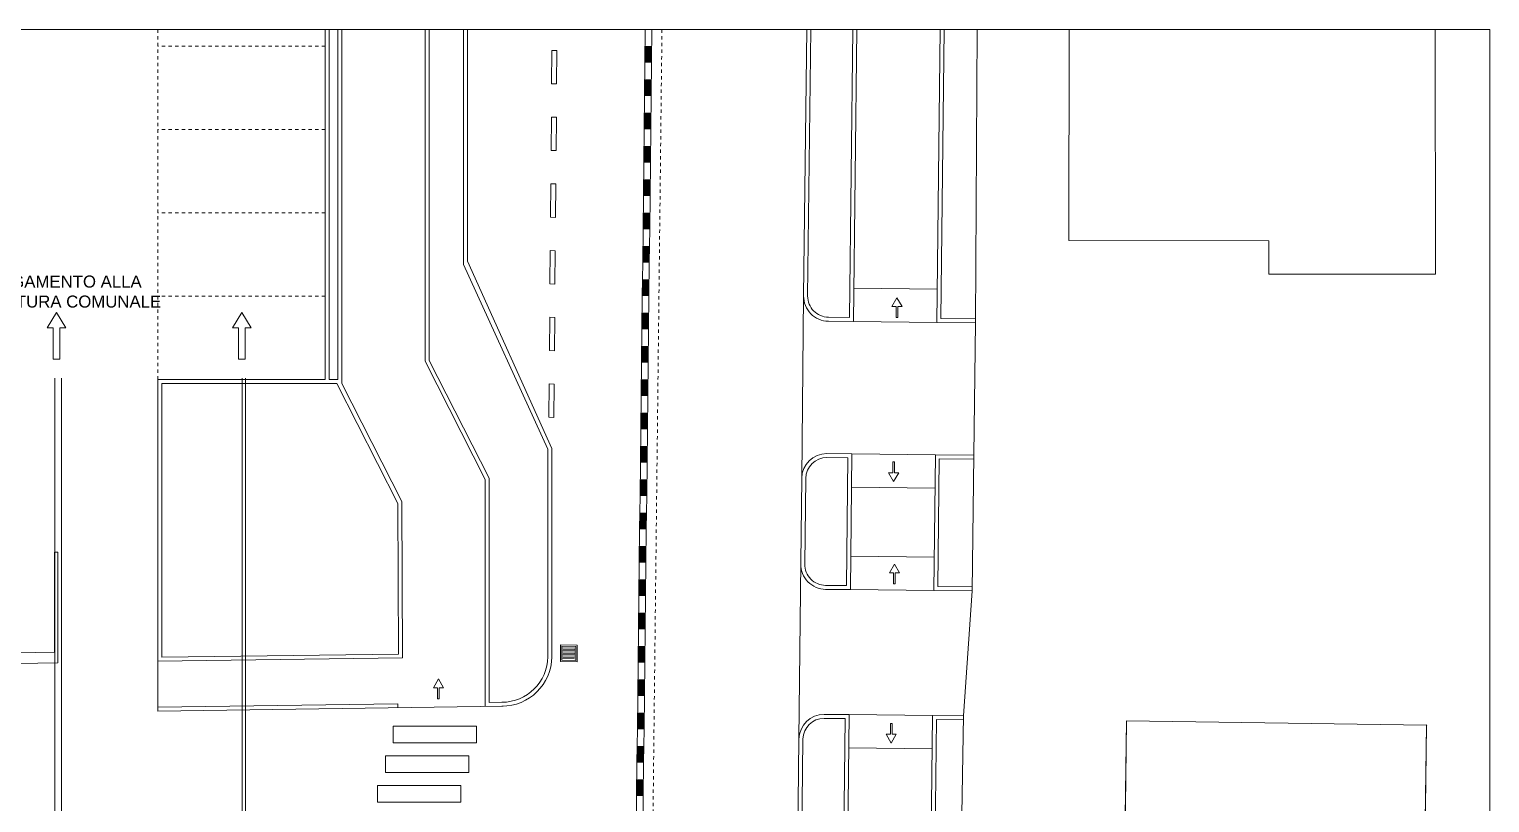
# Model space of a CAD drawing. Header units: millimetres. Extents: x -19 to 261, y -91 to 25.
# Drawn here: x 116.61 to 160.42, y -10.56 to 12.65 of the extents above; entities that cross this region are included whole.
import ezdxf

# ---------------------------------------------------------------- set-up
doc = ezdxf.new("R2010")
doc.units = ezdxf.units.MM
doc.linetypes.add('LINEA-LINEETTE2_S13', pattern=[0.1, 0, -0.1])
doc.linetypes.add('NASCOSTA2_S15', pattern=[0.5, 0, -0.1, 0, -0.1, 0, -0.1, 0, -0.1, 0, -0.1])
doc.layers.add('XR$4$Generale01', color=7, linetype='Continuous', lineweight=5, true_color=0x000000)
doc.layers.add('XR$4$STANDARD_1', color=7, linetype='Continuous', lineweight=18, true_color=0x000000)
doc.styles.add('ARIAL', font='arial.ttf')

# ---------------------------------------------------------------- blocks, each defined once
blk = doc.blocks.new('ELEMENTO_RETINO_25')
at = {"layer": 'XR$4$STANDARD_1', "lineweight": 5, "true_color": 0xff0000}
for points in [[(135.076, 11.645), (135.082, 12.145), (135.282, 12.143), (135.276, 11.643)], [(135.065, 10.645), (135.07, 11.145), (135.27, 11.143), (135.265, 10.643)], [(135.053, 9.645), (135.059, 10.145), (135.259, 10.143), (135.253, 9.643)], [(135.042, 8.645), (135.047, 9.145), (135.247, 9.143), (135.242, 8.643)], [(135.03, 7.645), (135.036, 8.145), (135.236, 8.143), (135.23, 7.643)], [(135.019, 6.646), (135.025, 7.146), (135.225, 7.143), (135.219, 6.643)], [(135.008, 5.646), (135.013, 6.146), (135.213, 6.143), (135.207, 5.643)], [(134.996, 4.646), (135.002, 5.146), (135.202, 5.143), (135.196, 4.643)], [(134.985, 3.646), (134.99, 4.146), (135.19, 4.143), (135.185, 3.643)], [(134.973, 2.646), (134.979, 3.146), (135.179, 3.143), (135.173, 2.644)], [(134.962, 1.646), (134.968, 2.146), (135.168, 2.144), (135.162, 1.644)], [(134.95, 0.646), (134.956, 1.146), (135.156, 1.144), (135.15, 0.644)], [(134.939, -0.354), (134.945, 0.146), (135.145, 0.144), (135.139, -0.356)], [(134.928, -1.354), (134.933, -0.854), (135.133, -0.856), (135.128, -1.356)], [(134.916, -2.354), (134.922, -1.854), (135.122, -1.856), (135.116, -2.356)], [(134.905, -3.354), (134.911, -2.854), (135.11, -2.856), (135.105, -3.356)], [(134.893, -4.354), (134.899, -3.854), (135.099, -3.856), (135.093, -4.356)], [(134.882, -5.354), (134.888, -4.854), (135.088, -4.856), (135.082, -5.356)], [(134.871, -6.354), (134.876, -5.854), (135.076, -5.856), (135.071, -6.356)], [(134.859, -7.354), (134.865, -6.854), (135.065, -6.856), (135.059, -7.356)], [(134.848, -8.353), (134.853, -7.854), (135.053, -7.856), (135.048, -8.356)], [(134.836, -9.353), (134.842, -8.853), (135.042, -8.856), (135.036, -9.356)], [(134.825, -10.353), (134.831, -9.853), (135.031, -9.856), (135.025, -10.356)]]:
    blk.add_hatch(color=1, dxfattribs=at).paths.add_polyline_path(points, flags=0)
at = {"layer": 'XR$4$STANDARD_1', "color": 18, "linetype": 'NASCOSTA2_S15', "lineweight": 5, "true_color": 0x000000}
blk.add_line((135.587, 12.639), (134.401, -91.269), dxfattribs=at)
at = {"layer": 'XR$4$STANDARD_1', "color": 18, "lineweight": 5, "true_color": 0x000000}
for p, q in [((135.287, 12.643), (135.276, 11.643)), ((135.065, 10.645), (135.076, 11.645)), ((135.276, 11.643), (135.265, 10.643)), ((135.053, 9.645), (135.065, 10.645)), ((135.265, 10.643), (135.253, 9.643)), ((135.042, 8.645), (135.053, 9.645)), ((135.253, 9.643), (135.242, 8.643)), ((135.03, 7.645), (135.042, 8.645)), ((135.242, 8.643), (135.23, 7.643)), ((135.019, 6.646), (135.03, 7.645)), ((135.23, 7.643), (135.219, 6.643)), ((135.008, 5.646), (135.019, 6.646)), ((135.219, 6.643), (135.207, 5.643)), ((134.996, 4.646), (135.008, 5.646)), ((135.207, 5.643), (135.196, 4.643)), ((134.985, 3.646), (134.996, 4.646)), ((135.196, 4.643), (135.185, 3.643)), ((134.973, 2.646), (134.985, 3.646)), ((135.185, 3.643), (135.173, 2.644)), ((134.962, 1.646), (134.973, 2.646)), ((135.173, 2.644), (135.162, 1.644)), ((134.95, 0.646), (134.962, 1.646)), ((135.162, 1.644), (135.15, 0.644)), ((134.939, -0.354), (134.95, 0.646)), ((135.15, 0.644), (135.139, -0.356)), ((134.928, -1.354), (134.939, -0.354)), ((135.139, -0.356), (135.128, -1.356)), ((134.916, -2.354), (134.928, -1.354)), ((135.128, -1.356), (135.116, -2.356)), ((134.905, -3.354), (134.916, -2.354)), ((135.116, -2.356), (135.105, -3.356)), ((134.893, -4.354), (134.905, -3.354)), ((135.105, -3.356), (135.093, -4.356)), ((134.882, -5.354), (134.893, -4.354)), ((135.093, -4.356), (135.082, -5.356)), ((134.871, -6.354), (134.882, -5.354)), ((135.082, -5.356), (135.071, -6.356)), ((134.859, -7.354), (134.871, -6.354)), ((135.071, -6.356), (135.059, -7.356)), ((134.848, -8.353), (134.859, -7.354)), ((135.059, -7.356), (135.048, -8.356)), ((134.836, -9.353), (134.848, -8.353)), ((135.048, -8.356), (135.036, -9.356)), ((134.825, -10.353), (134.836, -9.353)), ((135.036, -9.356), (135.025, -10.356)), ((134.813, -11.353), (134.825, -10.353)), ((135.025, -10.356), (135.013, -11.356))]:
    blk.add_line(p, q, dxfattribs=at)
blk.add_lwpolyline([(135.076, 11.645), (135.087, 12.645)], dxfattribs=at)

msp = doc.modelspace()

# ---------------------------------------------------------------- linework, layer by layer
at = {"layer": 'XR$4$Generale01', "color": 18, "lineweight": 18, "true_color": 0x000000}
for p, q in [((122.987, 4.15), (122.707, 3.69)), ((122.987, 4.15), (123.267, 3.69)), ((122.887, 3.69), (122.707, 3.69)), ((122.887, 2.75), (122.887, 3.69)), ((123.087, 2.75), (123.087, 3.69)), ((123.087, 3.69), (123.267, 3.69)), ((122.887, 2.75), (123.087, 2.75))]:
    msp.add_line(p, q, dxfattribs=at)
at = {"layer": 'XR$4$STANDARD_1', "color": 5, "lineweight": 5, "true_color": 0x0000ff}
for p, q in [((160.419, 12.639), (33.781, 12.639)), ((125.485, 12.639), (125.485, 2.139)), ((125.605, 12.639), (125.605, 2.139)), ((125.865, 12.639), (125.865, 2.139)), ((125.985, 12.639), (125.985, 2.019)), ((128.482, 12.639), (128.482, 2.683)), ((128.602, 12.639), (128.602, 2.709)), ((129.637, 12.639), (129.637, 5.585)), ((129.757, 12.639), (129.757, 5.685)), ((139.935, 12.639), (139.837, 4.644)), ((140.055, 12.639), (139.957, 4.642)), ((141.315, 12.639), (141.21, 3.999)), ((141.435, 12.639), (141.329, 3.878)), ((143.935, 12.639), (143.829, 3.851)), ((144.055, 12.639), (143.95, 3.97)), ((145.042, 12.639), (144.993, 3.839)), ((147.803, 12.639), (147.787, 6.308)), ((158.787, 5.293), (158.781, 12.639)), ((160.419, -91.269), (160.419, 12.639)), ((132.285, 12.003), (132.276, 11.003)), ((132.434, 12.002), (132.285, 12.003)), ((132.426, 11.002), (132.434, 12.002)), ((132.276, 11.003), (132.426, 11.002)), ((132.268, 10.003), (132.26, 9.003)), ((132.418, 10.002), (132.268, 10.003)), ((132.41, 9.002), (132.418, 10.002)), ((132.26, 9.003), (132.41, 9.002)), ((132.252, 8.003), (132.243, 7.003)), ((132.402, 8.002), (132.252, 8.003)), ((132.393, 7.002), (132.402, 8.002)), ((132.243, 7.003), (132.393, 7.002)), ((147.787, 6.308), (153.787, 6.293)), ((153.787, 6.293), (153.787, 5.293)), ((132.235, 6.003), (132.227, 5.003)), ((132.385, 6.002), (132.235, 6.003)), ((132.377, 5.002), (132.385, 6.002)), ((129.637, 5.585), (132.163, 0.044)), ((129.757, 5.685), (132.283, 0.07)), ((153.787, 5.293), (158.787, 5.293)), ((132.227, 5.003), (132.377, 5.002)), ((141.339, 4.878), (143.839, 4.851)), ((139.837, 4.644), (139.779, -0.827)), ((142.636, 4.592), (142.484, 4.328)), ((142.636, 4.592), (142.789, 4.328)), ((132.219, 4.003), (132.211, 3.004)), ((132.369, 4.002), (132.219, 4.003)), ((132.361, 3.002), (132.369, 4.002)), ((140.58, 4.006), (141.21, 3.999)), ((142.611, 4.328), (142.484, 4.328)), ((142.611, 4.001), (142.611, 4.328)), ((142.611, 4.001), (142.661, 4.001)), ((142.636, 4.001), (142.661, 4.001)), ((142.661, 4.001), (142.661, 4.328)), ((142.789, 4.328), (142.661, 4.328)), ((143.95, 3.97), (144.994, 3.959)), ((140.579, 3.886), (141.329, 3.878)), ((141.329, 3.878), (143.829, 3.851)), ((143.829, 3.851), (144.993, 3.839)), ((144.993, 3.839), (144.939, -0.133)), ((130.283, -0.858), (128.482, 2.683)), ((130.405, -0.826), (128.602, 2.709)), ((132.211, 3.004), (132.361, 3.002)), ((125.485, 2.139), (120.462, 2.139)), ((120.462, -7.816), (120.462, 2.139)), ((120.582, -6.194), (120.582, 2.019)), ((125.836, 2.019), (120.582, 2.019)), ((125.865, 2.139), (125.605, 2.139)), ((127.668, -1.582), (125.836, 2.019)), ((127.786, -1.522), (125.985, 2.019)), ((132.202, 2.004), (132.194, 1.004)), ((132.352, 2.002), (132.202, 2.004)), ((132.344, 1.002), (132.352, 2.002)), ((132.194, 1.004), (132.344, 1.002)), ((132.163, 0.044), (132.163, -6.18)), ((132.283, -6.182), (132.283, 0.07)), ((140.535, -0.205), (141.165, -0.212)), ((140.537, -0.085), (141.287, -0.093)), ((141.165, -0.212), (141.125, -4.044)), ((141.287, -0.093), (141.243, -4.165)), ((141.287, -0.093), (143.787, -0.12)), ((142.536, -0.331), (142.511, -0.331)), ((142.511, -0.331), (142.511, -0.658)), ((142.561, -0.331), (142.511, -0.331)), ((142.561, -0.331), (142.561, -0.658)), ((143.787, -0.12), (143.743, -4.192)), ((143.787, -0.12), (144.939, -0.132)), ((143.905, -0.241), (143.865, -4.073)), ((143.905, -0.241), (144.937, -0.252)), ((144.939, -0.132), (144.896, -4.204)), ((130.283, -7.671), (130.283, -0.858)), ((130.403, -0.858), (130.405, -0.826)), ((130.403, -7.551), (130.403, -0.858)), ((139.779, -0.827), (139.752, -3.349)), ((139.899, -0.829), (139.872, -3.4)), ((142.536, -0.922), (142.384, -0.658)), ((142.384, -0.658), (142.511, -0.658)), ((142.536, -0.922), (142.689, -0.658)), ((142.561, -0.658), (142.689, -0.658)), ((141.276, -1.093), (143.776, -1.12)), ((127.685, -6.097), (127.668, -1.582)), ((127.803, -6.213), (127.786, -1.522)), ((117.365, -3.041), (117.365, -6.041)), ((117.465, -3.041), (117.365, -3.041)), ((117.465, -6.041), (117.465, -3.041)), ((139.752, -3.349), (139.696, -8.649)), ((141.254, -3.165), (143.754, -3.192)), ((142.56, -3.398), (142.407, -3.662)), ((142.56, -3.398), (142.712, -3.662)), ((142.535, -3.662), (142.407, -3.662)), ((142.535, -3.989), (142.535, -3.662)), ((142.585, -3.989), (142.585, -3.662)), ((142.712, -3.662), (142.585, -3.662)), ((140.494, -4.157), (141.243, -4.165)), ((140.495, -4.037), (141.125, -4.044)), ((141.243, -4.165), (143.743, -4.192)), ((142.535, -3.989), (142.585, -3.989)), ((142.56, -3.989), (142.585, -3.989)), ((143.743, -4.192), (144.896, -4.204)), ((143.865, -4.073), (144.898, -4.084)), ((144.896, -4.204), (144.634, -7.951)), ((114.462, -6.085), (117.365, -6.041)), ((117.465, -6.041), (117.465, -6.361)), ((127.685, -6.097), (120.582, -6.194)), ((132.544, -5.826), (132.54, -6.326)), ((133.044, -5.829), (132.544, -5.826)), ((132.581, -6.286), (132.583, -5.866)), ((132.583, -5.866), (133.003, -5.869)), ((132.613, -6.036), (132.969, -6.038)), ((132.613, -6.076), (132.968, -6.078)), ((132.613, -6.116), (132.968, -6.118)), ((132.614, -5.916), (132.969, -5.918)), ((132.614, -5.956), (132.969, -5.958)), ((132.614, -5.996), (132.969, -5.998)), ((133.003, -5.869), (133.001, -6.289)), ((133.04, -6.329), (133.044, -5.829)), ((114.462, -6.405), (117.465, -6.361)), ((127.803, -6.213), (120.462, -6.316)), ((132.54, -6.326), (133.04, -6.329)), ((133.001, -6.289), (132.581, -6.286)), ((132.612, -6.156), (132.968, -6.158)), ((132.612, -6.196), (132.967, -6.198)), ((132.612, -6.236), (132.967, -6.238)), ((128.882, -6.846), (128.73, -7.11)), ((128.882, -6.846), (129.034, -7.11)), ((128.857, -7.11), (128.73, -7.11)), ((128.857, -7.437), (128.857, -7.11)), ((128.857, -7.437), (128.907, -7.437)), ((128.882, -7.437), (128.907, -7.437)), ((128.907, -7.437), (128.907, -7.11)), ((129.034, -7.11), (128.907, -7.11)), ((127.663, -7.59), (120.462, -7.696)), ((130.828, -7.663), (120.462, -7.816)), ((127.663, -7.59), (127.663, -7.71)), ((130.825, -7.543), (130.403, -7.551)), ((130.026, -8.262), (127.526, -8.262)), ((127.526, -8.262), (127.526, -8.762)), ((130.026, -8.762), (130.026, -8.262)), ((140.452, -8.027), (141.082, -8.034)), ((140.454, -7.907), (141.204, -7.915)), ((141.082, -8.034), (140.913, -24.033)), ((141.204, -7.915), (141.031, -24.154)), ((141.204, -7.915), (143.704, -7.941)), ((142.439, -8.178), (142.439, -8.505)), ((142.439, -8.178), (142.489, -8.178)), ((142.464, -8.178), (142.489, -8.178)), ((142.489, -8.178), (142.489, -8.505)), ((143.704, -7.941), (143.627, -15.149)), ((143.704, -7.941), (144.634, -7.951)), ((143.822, -8.063), (143.748, -15.029)), ((143.822, -8.063), (143.748, -15.029)), ((143.822, -8.063), (144.633, -8.071)), ((144.315, -25.911), (144.634, -7.951)), ((149.29, -24.598), (149.526, -8.1)), ((158.289, -24.727), (158.525, -8.229)), ((158.522, -8.228), (158.529, -8.229)), ((158.526, -8.225), (158.524, -8.232)), ((127.526, -8.762), (130.026, -8.762)), ((139.696, -8.649), (139.539, -23.388)), ((139.816, -8.65), (139.659, -23.39)), ((142.464, -8.769), (142.311, -8.505)), ((142.439, -8.505), (142.311, -8.505)), ((142.464, -8.769), (142.616, -8.505)), ((142.616, -8.505), (142.489, -8.505)), ((129.791, -9.154), (127.291, -9.154)), ((127.291, -9.154), (127.291, -9.654)), ((129.791, -9.654), (129.791, -9.154)), ((141.193, -8.915), (143.693, -8.941)), ((129.556, -10.046), (127.056, -10.046)), ((127.056, -10.046), (127.056, -10.546)), ((127.291, -9.654), (129.791, -9.654)), ((129.556, -10.546), (129.556, -10.046)), ((127.056, -10.546), (129.556, -10.546))]:
    msp.add_line(p, q, dxfattribs=at)
at = {"layer": 'XR$4$STANDARD_1', "color": 18, "linetype": 'LINEA-LINEETTE2_S13', "lineweight": 5, "true_color": 0x000000}
for p, q in [((120.462, 2.139), (120.462, 12.639)), ((125.485, 12.139), (120.462, 12.139)), ((125.485, 9.639), (120.462, 9.639)), ((125.485, 7.139), (120.462, 7.139)), ((125.485, 4.639), (120.462, 4.639))]:
    msp.add_line(p, q, dxfattribs=at)
at = {"layer": 'XR$4$STANDARD_1', "color": 18, "lineweight": 20, "true_color": 0x000000}
for p, q in [((117.427, 4.15), (117.147, 3.69)), ((117.427, 4.15), (117.707, 3.69)), ((117.327, 3.69), (117.147, 3.69)), ((117.327, 2.75), (117.327, 3.69)), ((117.527, 2.75), (117.527, 3.69)), ((117.527, 3.69), (117.707, 3.69)), ((117.327, 2.75), (117.527, 2.75)), ((117.371, 2.18), (117.371, -41.932)), ((117.571, 2.18), (117.571, -30.911)), ((122.991, -20.507), (122.991, 2.18)), ((123.091, -20.407), (123.091, 2.18))]:
    msp.add_line(p, q, dxfattribs=at)
at = {"layer": 'XR$4$STANDARD_1', "color": 5, "lineweight": 5, "true_color": 0x0000ff}
msp.add_lwpolyline([(149.526, -8.1), (149.29, -24.598), (158.289, -24.727), (158.525, -8.229)], close=True, dxfattribs=at)
for centre, radius, start, end in [((140.587, 4.636), 0.75, 179.3921, 269.3921), ((140.587, 4.636), 0.63, 179.3921, 269.3921), ((140.529, -0.835), 0.75, 89.3921, 179.3921), ((140.529, -0.835), 0.63, 89.3921, 179.3921), ((140.502, -3.407), 0.75, 179.3921, 269.3921), ((140.501, -3.407), 0.63, 179.3921, 269.3921), ((130.783, -6.164), 1.38, 270, 359.3002), ((130.783, -6.164), 1.5, 270, 359.3002), ((140.446, -8.657), 0.75, 89.3921, 179.3921), ((140.446, -8.657), 0.63, 89.3921, 179.3921)]:
    msp.add_arc(centre, radius, start, end, dxfattribs=at)

# ---------------------------------------------------------------- block references
at = {"layer": 'XR$4$STANDARD_1', "color": 1, "lineweight": 5, "true_color": 0xff0000}
msp.add_blockref('ELEMENTO_RETINO_25', (0, 0), dxfattribs=at)

# ---------------------------------------------------------------- texts
at = {"layer": 'XR$4$STANDARD_1', "color": 1, "lineweight": 18, "true_color": 0xff0000, "insert": (114.418, 5.256), "char_height": 0.36, "width": 12.90913, "attachment_point": 1, "style": 'ARIAL'}
msp.add_mtext('{\\fArial;COLLEGAMENTO ALLA}\\P{\\fArial;FOGNATURA COMUNALE}', dxfattribs=at)

doc.saveas('drawing.dxf')
